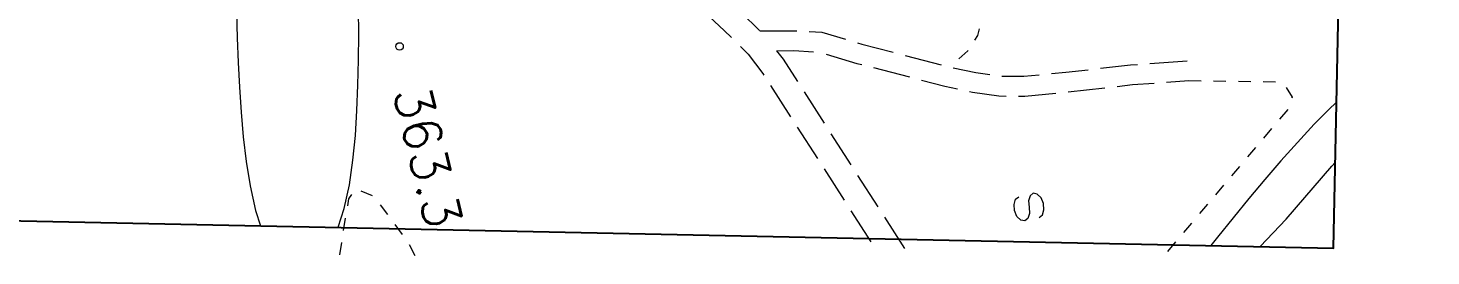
# Model space of a CAD drawing. Header units: millimetres. Extents: x 432273 to 1023813, y -32657 to 705940.
# Drawn here: x 867642 to 1009156, y 196179 to 219158 of the extents above; entities that cross this region are included whole.
import ezdxf

# ---------------------------------------------------------------- set-up
doc = ezdxf.new("R2010")
doc.units = ezdxf.units.MM
doc.header["$LTSCALE"] = 100
doc.linetypes.add('56301', pattern=[0.5, 0.25, -0.25])
doc.layers.get('Defpoints').update_dxf_attribs({"color": 153})
doc.layers.add('D-BGD', color=7, linetype='Continuous', lineweight=13)
doc.styles.add('BIGFONT', font='txt', dxfattribs={"height": 0.2, "bigfont": 'BIGFONT'})

# ---------------------------------------------------------------- blocks, each defined once
blk = doc.blocks.new('21311212131313131')
at = {"layer": 'D-BGD', "linetype": 'Continuous'}
for p, q in [((2817153.6913, -992691.6368, 362769.9804), (2818124.0789, -993480.5118, 362761.9804)), ((2814370.4768, -995228.818, 362806.9804), (2814361.5311, -993978.9989, 362800.9804)), ((2819093.5893, -994268.9066, 362753.9804), (2820063.9769, -995057.7816, 362745.9804)), ((2821033.4873, -995846.1764, 362736.9804), (2822002.9977, -996634.5712, 362728.9804)), ((2814388.3683, -997728.4562, 362817.9804), (2814379.4226, -996478.6371, 362811.9804)), ((2822973.3853, -997423.4462, 362720.9804), (2823942.8957, -998211.8411, 362712.9804)), ((2814405.7796, -1000228.9716, 362828.9804), (2814396.8338, -998979.1525, 362822.9804)), ((2824912.4061, -999000.2359, 362704.9804), (2825882.3135, -999789.9881, 362696.9804)), ((2814423.671, -1002728.6098, 362839.9804), (2814414.7253, -1001478.7907, 362833.9804)), ((2826851.8239, -1000578.3829, 362688.9804), (2827821.3343, -1001366.7777, 362680.9804)), ((2812784.4297, -1006680.9511, 362846.9804), (2812432.9856, -1002947.5984, 362839.9804)), ((2814632.4809, -1004956.5512, 362843.9804), (2814423.671, -1002728.6098, 362839.9804)), ((2828791.7219, -1002155.6527, 362672.9804), (2829761.2323, -1002944.0475, 362664.9804)), ((2830730.7427, -1003732.4423, 362655.9804), (2831701.1303, -1004521.3174, 362647.9804)), ((2815827.7849, -1014882.8371, 362859.9804), (2815328.0304, -1011166.337, 362853.9804)), ((2812491.8208, -1031372.4621, 362909.9804), (2813367.3838, -1027725.9791, 362893.9804)), ((2813784.9605, -1034562.2385, 362921.9804), (2814655.6575, -1030914.2317, 362905.9804)), ((2828835.4818, -1033136.2099, 363006.9804), (2831948.5049, -1031044.0671, 362968.9804)), ((2824686.037, -1035924.1393, 363057.9804), (2827798.5799, -1033832.8737, 363019.9804)), ((2828257.5115, -1036530.6322, 363031.9804), (2831370.0544, -1034439.3666, 362992.9804)), ((2820536.112, -1038712.9459, 363108.9804), (2823648.655, -1036621.6803, 363070.9804)), ((2824108.0667, -1039318.5616, 363082.9804), (2827220.6097, -1037227.296, 363044.9804)), ((2816386.1871, -1041501.7525, 363159.9804), (2819498.73, -1039410.4869, 363121.9804)), ((2819958.1417, -1042107.3682, 363133.9804), (2823070.6847, -1040016.1026, 363095.9804)), ((2815808.2168, -1044896.1748, 363184.9804), (2818920.7597, -1042804.9092, 363146.9804)), ((2833735.0134, -1080395.0358, 363740.9803), (2832630.2046, -1080980.4223, 363747.9803)), ((2831607.171, -1081689.2382, 363695.9803), (2830618.4558, -1082449.9025, 363618.9803)), ((2829630.6177, -1083211.0469, 363540.9804), (2828641.4223, -1083972.5883, 363463.9804)), ((2827748.9263, -1084805.3071, 363400.9804), (2827311.064, -1085975.8324, 363409.9804)), ((2830070.0374, -1087502.1578, 362788.9804), (2831306.7258, -1087677.5503, 362736.9804)), ((2832543.4143, -1087852.9428, 362684.9804), (2833780.1027, -1088028.3353, 362633.9804))]:
    blk.add_line(p, q, dxfattribs=at)
at = {"layer": 'D-BGD', "linetype": 'Continuous', "elevation": 361999.9804}
for points in [[(2816288.6172, -987785.2211), (2817094.1217, -988583.389), (2818577.2356, -989976.7205), (2820435.0332, -991643.57), (2822334.3837, -993276.1652), (2824257.7438, -994864.9022), (2826204.2812, -996432.1263), (2828173.9961, -997977.8374), (2830153.3148, -999506.0052), (2831012.6992, -1000157.9238)], [(2831012.6992, -1088220.705), (2829104.1437, -1087638.034), (2826687.4678, -1087158.6838), (2824210.6721, -1086851.6288), (2821702.5684, -1086664.2392), (2819187.1661, -1086552.6568), (2816646.922, -1086507.2777), (2814091.44, -1086510.5587), (2811535.1257, -1086536.1849), (2808977.147, -1086606.5015)], [(2809610.3787, -1098923.5588), (2812103.8184, -1098783.71), (2814606.862, -1098626.318), (2817097.1642, -1098450.5506), (2819589.1308, -1098230.0927), (2822073.9902, -1097960.1425), (2824552.5746, -1097618.3549), (2827021.7465, -1097168.8111), (2829478.3683, -1096575.5922), (2831012.6992, -1096057.1956)]]:
    blk.add_lwpolyline(points, dxfattribs=at)
at = {"layer": 'D-BGD', "linetype": 'Continuous', "extrusion": (0.0116, -0.001863, 0.999931), "elevation": 397276.6803}
blk.add_lwpolyline([(2810528.2086, -992168.0283), (2811494.4574, -991519.3003), (2811576.2253, -991546.9592)], dxfattribs=at)
at = {"layer": 'D-BGD', "linetype": 'Continuous', "extrusion": (0.012445, 0.002986, 0.999918), "elevation": 394842.035}
blk.add_lwpolyline([(2810427.2742, -1011111.6501), (2810221.5059, -1009584.1881), (2810015.2718, -1007384.9719)], dxfattribs=at)
at = {"layer": 'D-BGD', "linetype": 'Continuous', "extrusion": (-0.006084, 0.000841177, 0.999981), "elevation": 344879.8927}
blk.add_lwpolyline([(2815529.8469, -1011935.383), (2815124.122, -1008925.8918), (2815057.9224, -1008215.8914)], dxfattribs=at)
at = {"layer": 'D-BGD', "linetype": 'Continuous', "extrusion": (-0.081557, -0.009659, 0.996622), "elevation": 141951.3809}
blk.add_lwpolyline([(1340505.1662, 2695691.1237), (1339025.9134, 2695691.1237), (1336754.719, 2695654.5948)], dxfattribs=at)
at = {"layer": 'D-BGD', "linetype": 'Continuous', "extrusion": (-0.60667, -0.071301, 0.79175), "elevation": -1348620.0839}
blk.add_lwpolyline([(1341619.5343, 2341971.7402), (1340995.1344, 2342050.3199), (1337874.1091, 2342050.3199)], dxfattribs=at)
at = {"layer": 'D-BGD', "linetype": 'Continuous'}
for points in [[(2828539.1171, -1017529.8693), (2828282.0623, -1017210.1619), (2827768.8778, -1017062.61), (2827139.0898, -1017125.9743), (2826560.7225, -1017382.7938), (2826187.9893, -1017765.8655), (2826122.8066, -1018170.2368), (2826380.7385, -1018490.4244), (2826893.4429, -1018638.8535), (2827523.2309, -1018575.4892)], [(2827523.2309, -1018575.4892), (2828153.0189, -1018512.1249), (2828665.7233, -1018660.5539), (2828923.6552, -1018980.7415), (2828858.4725, -1019385.1129), (2828485.7393, -1019768.1846), (2827907.372, -1020025.004), (2827277.584, -1020088.3683), (2826764.3995, -1019940.8164), (2826507.3447, -1019621.109)]]:
    blk.add_lwpolyline(points, dxfattribs=at)
at = {"layer": 'D-BGD', "linetype": 'Continuous', "extrusion": (-0.633152, -0.075018, 0.770383), "elevation": -1425897.5755}
blk.add_lwpolyline([(1345619.7398, 2291725.8698), (1343419.89, 2292019.1659), (1341889.0234, 2292019.1659)], dxfattribs=at)
at = {"layer": 'D-BGD', "linetype": 'Continuous', "extrusion": (-0.826427, 0.15489, 0.541321), "elevation": -2287821.8147}
blk.add_lwpolyline([(490628.2076, 1904499.8507), (488297.2845, 1904489.1468), (486885.7917, 1904341.6711)], dxfattribs=at)
at = {"layer": 'D-BGD', "linetype": 'Continuous', "extrusion": (0.01812, 0.020196, 0.999632), "elevation": 393015.8034}
blk.add_lwpolyline([(-2775135.4105, -1103887.6027), (-2775734.5231, -1104219.2983), (-2776288.933, -1104329.8635)], dxfattribs=at)
at = {"layer": 'D-BGD', "linetype": 'Continuous', "extrusion": (-0.008205, -0.012992, 0.999882), "elevation": 353103.2756}
blk.add_lwpolyline([(2814769.8863, -1020550.2382), (2814783.4402, -1020558.7991), (2815616.3014, -1021469.7284)], dxfattribs=at)
at = {"layer": 'D-BGD', "linetype": 'Continuous', "extrusion": (0.012346, 0.001645, 0.999922), "elevation": 395931.4445}
blk.add_lwpolyline([(2810251.3487, -1030351.179), (2810823.098, -1027955.391), (2811059.5511, -1026690.5417)], dxfattribs=at)
at = {"layer": 'D-BGD', "linetype": 'Continuous', "extrusion": (0.00273, 0.003726, 0.999989), "elevation": 366740.1691}
blk.add_lwpolyline([(2810310.9063, -1037604.5325), (2810432.7442, -1037157.068), (2811199.3534, -1033961.6353)], dxfattribs=at)
at = {"layer": 'D-BGD', "linetype": 'Continuous', "extrusion": (0.033863, -0.004088, 0.999418), "elevation": 462223.7891}
blk.add_lwpolyline([(-694779.9656, -2902760.1001), (-691576.8207, -2903229.1911), (-691067.0994, -2903287.8275)], dxfattribs=at)
at = {"layer": 'D-BGD', "linetype": 'Continuous', "extrusion": (0.004453, 0.003802, 0.999983), "elevation": 371505.8529}
blk.add_lwpolyline([(2808648.7056, -1042519.2656), (2808690.0871, -1041252.5149), (2809340.0824, -1038857.391)], dxfattribs=at)
at = {"layer": 'D-BGD', "linetype": 'Continuous', "extrusion": (-0.92858, 0.032747, 0.369684), "elevation": -2511356.5295}
blk.add_lwpolyline([(944589.1493, 1390096.9764), (942871.6494, 1389827.9154), (940860.0725, 1389819.3055)], dxfattribs=at)
at = {"layer": 'D-BGD', "linetype": 'Continuous', "extrusion": (-0.825989, 0.028757, 0.562952), "elevation": -2146884.4394}
blk.add_lwpolyline([(947673.5049, 1901805.643), (944211.6157, 1901478.9601), (943939.2602, 1901477.7502)], dxfattribs=at)
at = {"layer": 'D-BGD', "linetype": 'Continuous', "extrusion": (0.013329, -0.0018, 0.99991), "elevation": 402542.3405}
blk.add_lwpolyline([(2807191.5246, -1043630.8212), (2808030.5801, -1042972.8806), (2810258.3363, -1041475.6349)], dxfattribs=at)
at = {"layer": 'D-BGD', "linetype": 'Continuous', "extrusion": (0.00426, 0.008065, 0.999958), "elevation": 366740.3693}
blk.add_lwpolyline([(2810352.3108, -1051012.0449), (2811113.4287, -1050211.1003), (2813022.4318, -1048702.39), (2813197.7996, -1048584.0557)], dxfattribs=at)
at = {"layer": 'D-BGD', "linetype": 'Continuous', "extrusion": (-0.018725, 0.028323, 0.999423), "elevation": 280768.3804}
blk.add_lwpolyline([(-1764262.8442, 2434184.9121), (-1764809.3495, 2434037.6508), (-1767359.4916, 2433448.6055)], dxfattribs=at)
at = {"layer": 'D-BGD', "linetype": 'Continuous', "extrusion": (0.00238, 0.009704, 0.99995), "elevation": 359732.6846}
blk.add_lwpolyline([(2807680.9171, -1055252.2837), (2809475.6206, -1053219.2456), (2810190.5979, -1052467.1464)], dxfattribs=at)
at = {"layer": 'D-BGD', "linetype": 'Continuous', "extrusion": (0.049405, 0.051799, 0.997435), "elevation": 445345.7101}
blk.add_lwpolyline([(-2796382.099, -1136127.8285), (-2796902.5508, -1136225.6185), (-2797487.5237, -1136644.7183)], dxfattribs=at)
at = {"layer": 'D-BGD', "linetype": 'Continuous'}
for points in [[(2831012.6992, -995192.3694, 361591.4346), (2828185.36, -992625.8781, 361549.9805), (2822767.6182, -988132.3529, 361629.9805), (2822389.7457, -987785.2211, 361623.3296)], [(2815983.5001, -1024808.8924, 362880.9804), (2816037.6518, -1024520.4664, 362879.9804), (2816383.3134, -1021848.1982, 362659.9804), (2816370.0938, -1021097.6563, 362716.9804)]]:
    blk.add_polyline3d(points, dxfattribs=at)
blk.add_circle((2812642.8194, -1082388.6178, 363259.9804), 375, dxfattribs=at)
at = {"layer": 'Defpoints'}
blk.add_lwpolyline([(2358657.0594, -1541785.2211), (2831012.6992, -1541785.2211), (2831012.6992, -987785.2211), (2358657.0594, -987785.2211)], close=True, dxfattribs=at)
at = {"layer": 'D-BGD', "linetype": 'Continuous', "style": 'BIGFONT'}
blk.add_text('363.3', height=3749.9998, rotation=14.862356431, dxfattribs=at).set_placement((2817217.5412, -1082961.7661))

msp = doc.modelspace()

# ---------------------------------------------------------------- block references
at = {"layer": 'D-BGD', "linetype": '56301', "rotation": 268.807065034117}
msp.add_blockref('21311212131313131', (2045832.1, 3006806.9, 354000), dxfattribs=at)

doc.saveas('drawing.dxf')
